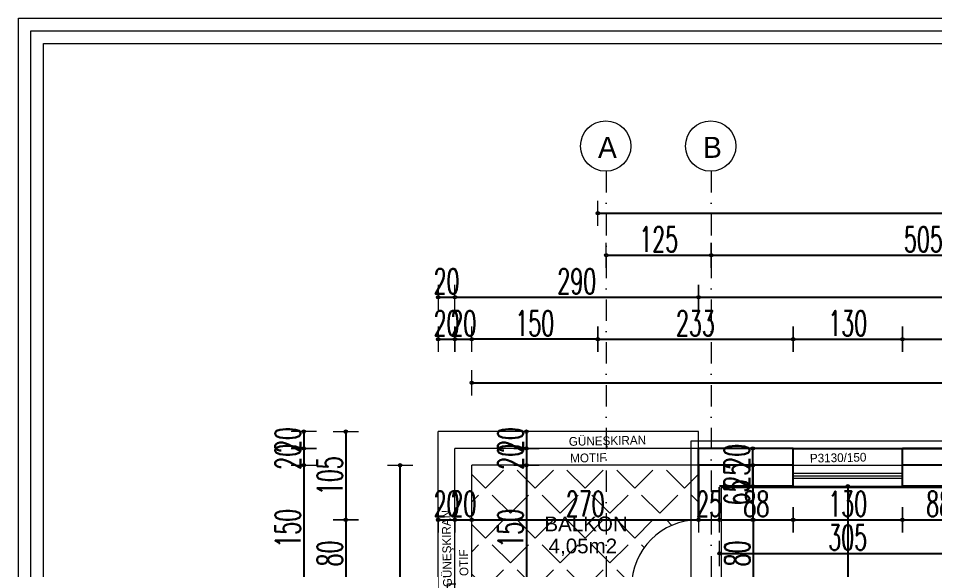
# Model space of a CAD drawing. Header units: millimetres. Extents: x -16104 to 67872, y -88009 to 12107.
# Drawn here: x 24713 to 25803, y -5609 to -4952 of the extents above; entities that cross this region are included whole.
import ezdxf

# ---------------------------------------------------------------- set-up
doc = ezdxf.new("R2010")
doc.units = ezdxf.units.MM
doc.linetypes.add('ACAD_ISO07W100', pattern=[3, 0, -3])
doc.linetypes.add('DASHDOTX2', pattern=[50.8, 25.4, -12.7, 0, -12.7])
doc.layers.get('0').update_dxf_attribs({"color": 241})
for name, color, linetype, lineweight in [('AKS', 1, 'ACAD_ISO07W100', 5), ('akslar', 144, 'Continuous', 20), ('balkon', 6, 'Continuous', 5), ('c05', 32, 'Continuous', 13), ('duvar', 123, 'Continuous', 25), ('emsal&kolon', 1, 'Continuous', 5), ('kapı', 3, 'Continuous', 5), ('OLCU', 54, 'Continuous', 13), ('pencere', 5, 'Continuous', 5), ('POZ', 36, 'Continuous', 18), ('SıVA', 40, 'Continuous', 9), ('ÖLÇÜ', 252, 'Continuous', 20)]:
    doc.layers.add(name, color=color, linetype=linetype, lineweight=lineweight)
doc.styles.add('DIM', font='Txttw.shx', dxfattribs={"width": 0.6})
doc.styles.add('M2', font='stylu.ttf', dxfattribs={"height": 10})
doc.dimstyles.new('50', dxfattribs={"dimscale": 0, "dimtxt": 30, "dimasz": 1, "dimexe": 0, "dimexo": 2, "dimgap": 4, "dimtad": 1, "dimdec": 0, "dimzin": 0, "dimdsep": 46, "dimtxsty": 'DIM', "dimblk1": 'DOT', "dimblk2": 'DOT', "dimsah": 1, "dimcen": 1.5, "dimdle": 3, "dimse1": 1, "dimse2": 1, "dimclrd": 256, "dimclre": 9, "dimclrt": 256, "dimadec": 0, "dimazin": 0, "dimtfac": 0.24, "dimtdec": 0, "dimtix": 1, "dimtmove": 2, "dimatfit": 3, "dimldrblk": 'DOT', "dimfxl": 0, "dimtolj": 1, "dimtzin": 15, "dimarcsym": 0})

# ---------------------------------------------------------------- blocks, each defined once
blk = doc.blocks.new('DOT')
for p, q in [((0, 15), (0, -15)), ((-2, 0), (0, 0)), ((2, 0), (0, 0))]:
    blk.add_line(p, q)
blk.add_circle((0, 0), 2)
blk = doc.blocks.new('*D7255')
at = {"layer": 'Defpoints', "color": 0, "transparency": 16777216}
for p in [(25212.4, -5549.6), (25232.4, -5549.6), (25232.4, -5549.6)]:
    blk.add_point(p, dxfattribs=at)
at = {"layer": 'OLCU', "lineweight": -2, "transparency": 16777216}
for p, q in [((25211.4, -5549.6), (25210.4, -5549.6)), ((25212.4, -5549.6), (25232.4, -5549.6)), ((25233.4, -5549.6), (25234.4, -5549.6))]:
    blk.add_line(p, q, dxfattribs=at)
blk.add_blockref('DOT', (25212.4, -5549.6), dxfattribs=at)
at = {"layer": 'OLCU', "lineweight": -2, "transparency": 16777216, "rotation": 180}
blk.add_blockref('DOT', (25232.4, -5549.6), dxfattribs=at)
at = {"layer": 'OLCU', "transparency": 16777216, "insert": (25222.4, -5530.6), "char_height": 30, "attachment_point": 5, "style": 'DIM'}
blk.add_mtext('\\A1;20', dxfattribs=at)
blk = doc.blocks.new('*D7566')
at = {"layer": 'Defpoints', "color": 0, "transparency": 16777216}
for p in [(25232.4, -5549.6), (25252.4, -5549.6), (25252.4, -5549.6)]:
    blk.add_point(p, dxfattribs=at)
at = {"layer": 'OLCU', "lineweight": -2, "transparency": 16777216}
for p, q in [((25231.4, -5549.6), (25230.4, -5549.6)), ((25232.4, -5549.6), (25252.4, -5549.6)), ((25253.4, -5549.6), (25254.4, -5549.6))]:
    blk.add_line(p, q, dxfattribs=at)
blk.add_blockref('DOT', (25232.4, -5549.6), dxfattribs=at)
at = {"layer": 'OLCU', "lineweight": -2, "transparency": 16777216, "rotation": 180}
blk.add_blockref('DOT', (25252.4, -5549.6), dxfattribs=at)
at = {"layer": 'OLCU', "transparency": 16777216, "insert": (25242.4, -5530.6), "char_height": 30, "attachment_point": 5, "style": 'DIM'}
blk.add_mtext('\\A1;20', dxfattribs=at)
blk = doc.blocks.new('*D7567')
at = {"layer": 'Defpoints', "color": 0, "transparency": 16777216}
for p in [(25252.4, -5549.6), (25522.4, -5549.6), (25522.4, -5549.6)]:
    blk.add_point(p, dxfattribs=at)
at = {"layer": 'OLCU', "lineweight": -2, "transparency": 16777216}
blk.add_line((25253.4, -5549.6), (25521.4, -5549.6), dxfattribs=at)
at = {"layer": 'OLCU', "lineweight": -2, "transparency": 16777216, "rotation": 180}
blk.add_blockref('DOT', (25252.4, -5549.6), dxfattribs=at)
at = {"layer": 'OLCU', "lineweight": -2, "transparency": 16777216}
blk.add_blockref('DOT', (25522.4, -5549.6), dxfattribs=at)
at = {"layer": 'OLCU', "transparency": 16777216, "insert": (25387.4, -5530.6), "char_height": 30, "attachment_point": 5, "style": 'DIM'}
blk.add_mtext('\\A1;270', dxfattribs=at)
blk = doc.blocks.new('*D7568')
at = {"layer": 'Defpoints', "color": 0, "transparency": 16777216}
for p in [(25522.4, -5549.6), (25547.4, -5549.6), (25547.4, -5549.6)]:
    blk.add_point(p, dxfattribs=at)
at = {"layer": 'OLCU', "lineweight": -2, "transparency": 16777216}
for p, q in [((25521.4, -5549.6), (25520.4, -5549.6)), ((25522.4, -5549.6), (25547.4, -5549.6)), ((25548.4, -5549.6), (25549.4, -5549.6))]:
    blk.add_line(p, q, dxfattribs=at)
blk.add_blockref('DOT', (25522.4, -5549.6), dxfattribs=at)
at = {"layer": 'OLCU', "lineweight": -2, "transparency": 16777216, "rotation": 180}
blk.add_blockref('DOT', (25547.4, -5549.6), dxfattribs=at)
at = {"layer": 'OLCU', "transparency": 16777216, "insert": (25534.9, -5530.6), "char_height": 30, "attachment_point": 5, "style": 'DIM'}
blk.add_mtext('\\A1;25', dxfattribs=at)
blk = doc.blocks.new('*D7569')
at = {"layer": 'Defpoints', "color": 0, "transparency": 16777216}
for p in [(25547.4, -5509.6), (25634.9, -5509.6), (25634.9, -5549.6)]:
    blk.add_point(p, dxfattribs=at)
at = {"layer": 'OLCU', "lineweight": -2, "transparency": 16777216}
blk.add_line((25548.4, -5549.6), (25633.9, -5549.6), dxfattribs=at)
at = {"layer": 'OLCU', "lineweight": -2, "transparency": 16777216, "rotation": 180}
blk.add_blockref('DOT', (25547.4, -5549.6), dxfattribs=at)
at = {"layer": 'OLCU', "lineweight": -2, "transparency": 16777216}
blk.add_blockref('DOT', (25634.9, -5549.6), dxfattribs=at)
at = {"layer": 'OLCU', "transparency": 16777216, "insert": (25591.1, -5530.6), "char_height": 30, "attachment_point": 5, "style": 'DIM'}
blk.add_mtext('\\A1;88', dxfattribs=at)
blk = doc.blocks.new('*D7570')
at = {"layer": 'Defpoints', "color": 0, "transparency": 16777216}
for p in [(25634.9, -5509.6), (25764.9, -5509.6), (25764.9, -5549.6)]:
    blk.add_point(p, dxfattribs=at)
at = {"layer": 'OLCU', "lineweight": -2, "transparency": 16777216}
blk.add_line((25635.9, -5549.6), (25763.9, -5549.6), dxfattribs=at)
at = {"layer": 'OLCU', "lineweight": -2, "transparency": 16777216, "rotation": 180}
blk.add_blockref('DOT', (25634.9, -5549.6), dxfattribs=at)
at = {"layer": 'OLCU', "lineweight": -2, "transparency": 16777216}
blk.add_blockref('DOT', (25764.9, -5549.6), dxfattribs=at)
at = {"layer": 'OLCU', "transparency": 16777216, "insert": (25699.9, -5530.6), "char_height": 30, "attachment_point": 5, "style": 'DIM'}
blk.add_mtext('\\A1;130', dxfattribs=at)
blk = doc.blocks.new('*D7571')
at = {"layer": 'Defpoints', "color": 0, "transparency": 16777216}
for p in [(25764.9, -5509.6), (25852.4, -5509.6), (25852.4, -5549.6)]:
    blk.add_point(p, dxfattribs=at)
at = {"layer": 'OLCU', "lineweight": -2, "transparency": 16777216}
blk.add_line((25765.9, -5549.6), (25851.4, -5549.6), dxfattribs=at)
at = {"layer": 'OLCU', "lineweight": -2, "transparency": 16777216, "rotation": 180}
blk.add_blockref('DOT', (25764.9, -5549.6), dxfattribs=at)
at = {"layer": 'OLCU', "lineweight": -2, "transparency": 16777216}
blk.add_blockref('DOT', (25852.4, -5549.6), dxfattribs=at)
at = {"layer": 'OLCU', "transparency": 16777216, "insert": (25808.6, -5530.6), "char_height": 30, "attachment_point": 5, "style": 'DIM'}
blk.add_mtext('\\A1;88', dxfattribs=at)
blk = doc.blocks.new('*D7260')
at = {"layer": 'Defpoints', "color": 0, "transparency": 16777216}
for p in [(25547.4, -5564.6), (25852.4, -5564.6), (25852.4, -5589.6)]:
    blk.add_point(p, dxfattribs=at)
at = {"layer": 'OLCU', "lineweight": -2, "transparency": 16777216}
blk.add_line((25548.4, -5589.6), (25851.4, -5589.6), dxfattribs=at)
at = {"layer": 'OLCU', "lineweight": -2, "transparency": 16777216, "rotation": 180}
blk.add_blockref('DOT', (25547.4, -5589.6), dxfattribs=at)
at = {"layer": 'OLCU', "lineweight": -2, "transparency": 16777216}
blk.add_blockref('DOT', (25852.4, -5589.6), dxfattribs=at)
at = {"layer": 'OLCU', "transparency": 16777216, "insert": (25699.9, -5570.6), "char_height": 30, "attachment_point": 5, "style": 'DIM'}
blk.add_mtext('\\A1;305', dxfattribs=at)
blk = doc.blocks.new('*D7266')
at = {"layer": 'Defpoints', "color": 0, "transparency": 16777216}
for p in [(25317.4, -5444.6), (25317.4, -5464.6), (25317.4, -5464.6)]:
    blk.add_point(p, dxfattribs=at)
at = {"layer": 'OLCU', "lineweight": -2, "transparency": 16777216}
for p, q in [((25317.4, -5443.6), (25317.4, -5442.6)), ((25317.4, -5444.6), (25317.4, -5464.6)), ((25317.4, -5465.6), (25317.4, -5466.6))]:
    blk.add_line(p, q, dxfattribs=at)
for p, rotation in [((25317.4, -5444.6), 270), ((25317.4, -5464.6), 90)]:
    blk.add_blockref('DOT', p, dxfattribs=dict(at, rotation=rotation))
at = {"layer": 'OLCU', "transparency": 16777216, "insert": (25298.4, -5454.6), "char_height": 30, "attachment_point": 5, "rotation": 90, "style": 'DIM'}
blk.add_mtext('\\A1;20', dxfattribs=at)
blk = doc.blocks.new('*D7577')
at = {"layer": 'Defpoints', "color": 0, "transparency": 16777216}
for p in [(25317.4, -5464.6), (25317.4, -5484.6), (25317.4, -5484.6)]:
    blk.add_point(p, dxfattribs=at)
at = {"layer": 'OLCU', "lineweight": -2, "transparency": 16777216}
for p, q in [((25317.4, -5463.6), (25317.4, -5462.6)), ((25317.4, -5464.6), (25317.4, -5484.6)), ((25317.4, -5485.6), (25317.4, -5486.6))]:
    blk.add_line(p, q, dxfattribs=at)
for p, rotation in [((25317.4, -5464.6), 270), ((25317.4, -5484.6), 90)]:
    blk.add_blockref('DOT', p, dxfattribs=dict(at, rotation=rotation))
at = {"layer": 'OLCU', "transparency": 16777216, "insert": (25298.4, -5474.6), "char_height": 30, "attachment_point": 5, "rotation": 90, "style": 'DIM'}
blk.add_mtext('\\A1;20', dxfattribs=at)
blk = doc.blocks.new('*D7578')
at = {"layer": 'Defpoints', "color": 0, "transparency": 16777216}
for p in [(25317.4, -5484.6), (25317.4, -5634.6), (25317.4, -5634.6)]:
    blk.add_point(p, dxfattribs=at)
at = {"layer": 'OLCU', "lineweight": -2, "transparency": 16777216}
blk.add_line((25317.4, -5485.6), (25317.4, -5633.6), dxfattribs=at)
for p, rotation in [((25317.4, -5484.6), 90), ((25317.4, -5634.6), 270)]:
    blk.add_blockref('DOT', p, dxfattribs=dict(at, rotation=rotation))
at = {"layer": 'OLCU', "transparency": 16777216, "insert": (25298.4, -5559.6), "char_height": 30, "attachment_point": 5, "rotation": 90, "style": 'DIM'}
blk.add_mtext('\\A1;150', dxfattribs=at)
blk = doc.blocks.new('*D7274')
at = {"layer": 'Defpoints', "color": 0, "transparency": 16777216}
for p in [(25555.7, -5484.6), (25586.9, -5484.6), (25555.7, -5509.6)]:
    blk.add_point(p, dxfattribs=at)
at = {"layer": 'OLCU', "lineweight": -2, "transparency": 16777216}
for p, q in [((25586.9, -5483.6), (25586.9, -5482.6)), ((25586.9, -5509.6), (25586.9, -5484.6)), ((25586.9, -5510.6), (25586.9, -5511.6))]:
    blk.add_line(p, q, dxfattribs=at)
for p, rotation in [((25586.9, -5484.6), 270), ((25586.9, -5509.6), 90)]:
    blk.add_blockref('DOT', p, dxfattribs=dict(at, rotation=rotation))
at = {"layer": 'OLCU', "transparency": 16777216, "insert": (25567.9, -5497.1), "char_height": 30, "attachment_point": 5, "rotation": 90, "style": 'DIM'}
blk.add_mtext('\\A1;25', dxfattribs=at)
blk = doc.blocks.new('*D7275')
at = {"layer": 'Defpoints', "color": 0, "transparency": 16777216}
for p in [(25586.9, -5464.6), (25586.9, -5464.6), (25586.9, -5484.6)]:
    blk.add_point(p, dxfattribs=at)
at = {"layer": 'OLCU', "lineweight": -2, "transparency": 16777216}
for p, q in [((25586.9, -5463.6), (25586.9, -5462.6)), ((25586.9, -5484.6), (25586.9, -5464.6)), ((25586.9, -5485.6), (25586.9, -5486.6))]:
    blk.add_line(p, q, dxfattribs=at)
for p, rotation in [((25586.9, -5464.6), 270), ((25586.9, -5484.6), 90)]:
    blk.add_blockref('DOT', p, dxfattribs=dict(at, rotation=rotation))
at = {"layer": 'OLCU', "transparency": 16777216, "insert": (25567.9, -5474.6), "char_height": 30, "attachment_point": 5, "rotation": 90, "style": 'DIM'}
blk.add_mtext('\\A1;20', dxfattribs=at)
blk = doc.blocks.new('*D7276')
at = {"layer": 'Defpoints', "color": 0, "transparency": 16777216}
for p in [(25530.7, -5484.6), (25530.7, -5549.6), (25586.8, -5549.6)]:
    blk.add_point(p, dxfattribs=at)
at = {"layer": 'OLCU', "lineweight": -2, "transparency": 16777216}
blk.add_line((25586.8, -5485.6), (25586.8, -5548.6), dxfattribs=at)
for p, rotation in [((25586.8, -5484.6), 90), ((25586.8, -5549.6), 270)]:
    blk.add_blockref('DOT', p, dxfattribs=dict(at, rotation=rotation))
at = {"layer": 'OLCU', "transparency": 16777216, "insert": (25567.8, -5517.1), "char_height": 30, "attachment_point": 5, "rotation": 90, "style": 'DIM'}
blk.add_mtext('\\A1;65', dxfattribs=at)
blk = doc.blocks.new('*D7277')
at = {"layer": 'Defpoints', "color": 0, "transparency": 16777216}
for p in [(25530.7, -5549.6), (25530.7, -5629.6), (25587.4, -5629.6)]:
    blk.add_point(p, dxfattribs=at)
at = {"layer": 'OLCU', "lineweight": -2, "transparency": 16777216}
blk.add_line((25587.4, -5550.6), (25587.4, -5628.6), dxfattribs=at)
for p, rotation in [((25587.4, -5549.6), 90), ((25587.4, -5629.6), 270)]:
    blk.add_blockref('DOT', p, dxfattribs=dict(at, rotation=rotation))
at = {"layer": 'OLCU', "transparency": 16777216, "insert": (25568.4, -5589.6), "char_height": 30, "attachment_point": 5, "rotation": 90, "style": 'DIM'}
blk.add_mtext('\\A1;80', dxfattribs=at)
blk = doc.blocks.new('*D7589')
at = {"layer": 'Defpoints', "color": 0, "transparency": 16777216}
for p in [(25699.9, -5509.6), (25699.9, -5909.9), (25699.9, -5909.9)]:
    blk.add_point(p, dxfattribs=at)
at = {"layer": 'OLCU', "lineweight": -2, "transparency": 16777216}
blk.add_line((25699.9, -5510.6), (25699.9, -5908.9), dxfattribs=at)
for p, rotation in [((25699.9, -5509.6), 90), ((25699.9, -5909.9), 270)]:
    blk.add_blockref('DOT', p, dxfattribs=dict(at, rotation=rotation))
at = {"layer": 'OLCU', "transparency": 16777216, "insert": (25680.9, -5709.7), "char_height": 30, "attachment_point": 5, "rotation": 90, "style": 'DIM'}
blk.add_mtext('\\A1;400', dxfattribs=at)
blk = doc.blocks.new('*D7410')
at = {"layer": 'Defpoints', "color": 0, "transparency": 16777216}
for p in [(25634.9, -5334.6), (25402.4, -5384.6), (25634.9, -5384.6)]:
    blk.add_point(p, dxfattribs=at)
at = {"layer": 'OLCU', "lineweight": -2, "transparency": 16777216}
blk.add_line((25403.4, -5334.6), (25633.9, -5334.6), dxfattribs=at)
at = {"layer": 'OLCU', "lineweight": -2, "transparency": 16777216, "rotation": 180}
blk.add_blockref('DOT', (25402.4, -5334.6), dxfattribs=at)
at = {"layer": 'OLCU', "lineweight": -2, "transparency": 16777216}
blk.add_blockref('DOT', (25634.9, -5334.6), dxfattribs=at)
at = {"layer": 'OLCU', "transparency": 16777216, "insert": (25518.6, -5315.6), "char_height": 30, "attachment_point": 5, "style": 'DIM'}
blk.add_mtext('\\A1;233', dxfattribs=at)
blk = doc.blocks.new('*D7411')
at = {"layer": 'Defpoints', "color": 0, "transparency": 16777216}
for p in [(25764.9, -5334.6), (25634.9, -5384.6), (25764.9, -5384.6)]:
    blk.add_point(p, dxfattribs=at)
at = {"layer": 'OLCU', "lineweight": -2, "transparency": 16777216}
blk.add_line((25635.9, -5334.6), (25763.9, -5334.6), dxfattribs=at)
at = {"layer": 'OLCU', "lineweight": -2, "transparency": 16777216, "rotation": 180}
blk.add_blockref('DOT', (25634.9, -5334.6), dxfattribs=at)
at = {"layer": 'OLCU', "lineweight": -2, "transparency": 16777216}
blk.add_blockref('DOT', (25764.9, -5334.6), dxfattribs=at)
at = {"layer": 'OLCU', "transparency": 16777216, "insert": (25699.9, -5315.6), "char_height": 30, "attachment_point": 5, "style": 'DIM'}
blk.add_mtext('\\A1;130', dxfattribs=at)
blk = doc.blocks.new('*D7412')
at = {"layer": 'Defpoints', "color": 0, "transparency": 16777216}
for p in [(26199.9, -5334.6), (25764.9, -5384.6), (26199.9, -5384.6)]:
    blk.add_point(p, dxfattribs=at)
at = {"layer": 'OLCU', "lineweight": -2, "transparency": 16777216}
blk.add_line((25765.9, -5334.6), (26198.9, -5334.6), dxfattribs=at)
at = {"layer": 'OLCU', "lineweight": -2, "transparency": 16777216, "rotation": 180}
blk.add_blockref('DOT', (25764.9, -5334.6), dxfattribs=at)
at = {"layer": 'OLCU', "lineweight": -2, "transparency": 16777216}
blk.add_blockref('DOT', (26199.9, -5334.6), dxfattribs=at)
at = {"layer": 'OLCU', "transparency": 16777216, "insert": (25982.4, -5315.6), "char_height": 30, "attachment_point": 5, "style": 'DIM'}
blk.add_mtext('\\A1;435', dxfattribs=at)
blk = doc.blocks.new('*D7419')
at = {"layer": 'Defpoints', "color": 0, "transparency": 16777216}
for p in [(25522.4, -5284.6), (27332.4, -5284.6), (27332.4, -5319.6)]:
    blk.add_point(p, dxfattribs=at)
at = {"layer": 'OLCU', "lineweight": -2, "transparency": 16777216}
blk.add_line((25523.4, -5284.6), (27331.4, -5284.6), dxfattribs=at)
at = {"layer": 'OLCU', "lineweight": -2, "transparency": 16777216, "rotation": 180}
blk.add_blockref('DOT', (25522.4, -5284.6), dxfattribs=at)
at = {"layer": 'OLCU', "lineweight": -2, "transparency": 16777216}
blk.add_blockref('DOT', (27332.4, -5284.6), dxfattribs=at)
at = {"layer": 'OLCU', "transparency": 16777216, "insert": (26427.4, -5265.6), "char_height": 30, "attachment_point": 5, "style": 'DIM'}
blk.add_mtext('\\A1;1810', dxfattribs=at)
blk = doc.blocks.new('*D7420')
at = {"layer": 'Defpoints', "color": 0, "transparency": 16777216}
for p in [(25402.4, -5269.6), (25412.4, -6281.8), (25412.4, -6316.8)]:
    blk.add_point(p, dxfattribs=at)
at = {"layer": 'OLCU', "lineweight": -2, "transparency": 16777216}
for p, q in [((25401.4, -6281.8), (25400.4, -6281.8)), ((25402.4, -6281.8), (25412.4, -6281.8)), ((25413.4, -6281.8), (25414.4, -6281.8))]:
    blk.add_line(p, q, dxfattribs=at)
blk.add_blockref('DOT', (25402.4, -6281.8), dxfattribs=at)
at = {"layer": 'OLCU', "lineweight": -2, "transparency": 16777216, "rotation": 180}
blk.add_blockref('DOT', (25412.4, -6281.8), dxfattribs=at)
at = {"layer": 'OLCU', "transparency": 16777216, "insert": (25407.4, -6262.8), "char_height": 30, "attachment_point": 5, "style": 'DIM'}
blk.add_mtext('\\A1;10', dxfattribs=at)
blk = doc.blocks.new('*D7421')
at = {"layer": 'Defpoints', "color": 0, "transparency": 16777216}
for p in [(25412.4, -5234.6), (25537.4, -5234.6), (25537.4, -5234.6)]:
    blk.add_point(p, dxfattribs=at)
at = {"layer": 'OLCU', "lineweight": -2, "transparency": 16777216}
blk.add_line((25413.4, -5234.6), (25536.4, -5234.6), dxfattribs=at)
at = {"layer": 'OLCU', "lineweight": -2, "transparency": 16777216, "rotation": 180}
blk.add_blockref('DOT', (25412.4, -5234.6), dxfattribs=at)
at = {"layer": 'OLCU', "lineweight": -2, "transparency": 16777216}
blk.add_blockref('DOT', (25537.4, -5234.6), dxfattribs=at)
at = {"layer": 'OLCU', "transparency": 16777216, "insert": (25474.9, -5215.6), "char_height": 30, "attachment_point": 5, "style": 'DIM'}
blk.add_mtext('\\A1;125', dxfattribs=at)
blk = doc.blocks.new('*D7422')
at = {"layer": 'Defpoints', "color": 0, "transparency": 16777216}
for p in [(25537.4, -5234.6), (26042.3, -5234.6), (26042.3, -6281.8)]:
    blk.add_point(p, dxfattribs=at)
at = {"layer": 'OLCU', "lineweight": -2, "transparency": 16777216}
blk.add_line((25538.4, -5234.6), (26041.3, -5234.6), dxfattribs=at)
at = {"layer": 'OLCU', "lineweight": -2, "transparency": 16777216, "rotation": 180}
blk.add_blockref('DOT', (25537.4, -5234.6), dxfattribs=at)
at = {"layer": 'OLCU', "lineweight": -2, "transparency": 16777216}
blk.add_blockref('DOT', (26042.3, -5234.6), dxfattribs=at)
at = {"layer": 'OLCU', "transparency": 16777216, "insert": (25789.9, -5215.6), "char_height": 30, "attachment_point": 5, "style": 'DIM'}
blk.add_mtext('\\A1;505', dxfattribs=at)
blk = doc.blocks.new('*D7429')
at = {"layer": 'Defpoints', "color": 0, "transparency": 16777216}
for p in [(27452.4, -5184.6), (25402.4, -5219.6), (27452.4, -5219.6)]:
    blk.add_point(p, dxfattribs=at)
at = {"layer": 'OLCU', "lineweight": -2, "transparency": 16777216}
blk.add_line((25403.4, -5184.6), (27451.4, -5184.6), dxfattribs=at)
at = {"layer": 'OLCU', "lineweight": -2, "transparency": 16777216, "rotation": 180}
blk.add_blockref('DOT', (25402.4, -5184.6), dxfattribs=at)
at = {"layer": 'OLCU', "lineweight": -2, "transparency": 16777216}
blk.add_blockref('DOT', (27452.4, -5184.6), dxfattribs=at)
at = {"layer": 'OLCU', "transparency": 16777216, "insert": (26427.4, -5165.6), "char_height": 30, "attachment_point": 5, "style": 'DIM'}
blk.add_mtext('\\A1;2050', dxfattribs=at)
blk = doc.blocks.new('*D7465')
at = {"layer": 'Defpoints', "color": 0, "transparency": 16777216}
for p in [(25152.4, -5444.6), (25102.4, -5549.6), (25152.4, -5549.6)]:
    blk.add_point(p, dxfattribs=at)
at = {"layer": 'OLCU', "lineweight": -2, "transparency": 16777216}
blk.add_line((25102.4, -5445.6), (25102.4, -5548.6), dxfattribs=at)
for p, rotation in [((25102.4, -5444.6), 90), ((25102.4, -5549.6), 270)]:
    blk.add_blockref('DOT', p, dxfattribs=dict(at, rotation=rotation))
at = {"layer": 'OLCU', "transparency": 16777216, "insert": (25083.4, -5497.1), "char_height": 30, "attachment_point": 5, "rotation": 90, "style": 'DIM'}
blk.add_mtext('\\A1;105', dxfattribs=at)
blk = doc.blocks.new('*D7466')
at = {"layer": 'Defpoints', "color": 0, "transparency": 16777216}
for p in [(25152.4, -5549.6), (25102.4, -5629.6), (25152.4, -5629.6)]:
    blk.add_point(p, dxfattribs=at)
at = {"layer": 'OLCU', "lineweight": -2, "transparency": 16777216}
blk.add_line((25102.4, -5550.6), (25102.4, -5628.6), dxfattribs=at)
for p, rotation in [((25102.4, -5549.6), 90), ((25102.4, -5629.6), 270)]:
    blk.add_blockref('DOT', p, dxfattribs=dict(at, rotation=rotation))
at = {"layer": 'OLCU', "transparency": 16777216, "insert": (25083.4, -5589.6), "char_height": 30, "attachment_point": 5, "rotation": 90, "style": 'DIM'}
blk.add_mtext('\\A1;80', dxfattribs=at)
blk = doc.blocks.new('*D7475')
at = {"layer": 'Defpoints', "color": 0, "transparency": 16777216}
for p in [(25152.4, -5484.6), (25052.4, -5634.6), (25152.4, -5634.6)]:
    blk.add_point(p, dxfattribs=at)
at = {"layer": 'OLCU', "lineweight": -2, "transparency": 16777216}
blk.add_line((25052.4, -5485.6), (25052.4, -5633.6), dxfattribs=at)
for p, rotation in [((25052.4, -5484.6), 90), ((25052.4, -5634.6), 270)]:
    blk.add_blockref('DOT', p, dxfattribs=dict(at, rotation=rotation))
at = {"layer": 'OLCU', "transparency": 16777216, "insert": (25033.4, -5559.6), "char_height": 30, "attachment_point": 5, "rotation": 90, "style": 'DIM'}
blk.add_mtext('\\A1;150', dxfattribs=at)
blk = doc.blocks.new('*D7476')
at = {"layer": 'Defpoints', "color": 0, "transparency": 16777216}
for p in [(25152.4, -5444.6), (25052.4, -5464.6), (25152.4, -5464.6)]:
    blk.add_point(p, dxfattribs=at)
at = {"layer": 'OLCU', "lineweight": -2, "transparency": 16777216}
for p, q in [((25052.4, -5443.6), (25052.4, -5442.6)), ((25052.4, -5444.6), (25052.4, -5464.6)), ((25052.4, -5465.6), (25052.4, -5466.6))]:
    blk.add_line(p, q, dxfattribs=at)
for p, rotation in [((25052.4, -5444.6), 270), ((25052.4, -5464.6), 90)]:
    blk.add_blockref('DOT', p, dxfattribs=dict(at, rotation=rotation))
at = {"layer": 'OLCU', "transparency": 16777216, "insert": (25033.4, -5454.6), "char_height": 30, "attachment_point": 5, "rotation": 90, "style": 'DIM'}
blk.add_mtext('\\A1;20', dxfattribs=at)
blk = doc.blocks.new('*D7486')
at = {"layer": 'Defpoints', "color": 0, "transparency": 16777216}
for p in [(25232.4, -5284.6), (25212.4, -5384.6), (25232.4, -5384.6)]:
    blk.add_point(p, dxfattribs=at)
at = {"layer": 'OLCU', "lineweight": -2, "transparency": 16777216}
for p, q in [((25211.4, -5284.6), (25210.4, -5284.6)), ((25212.4, -5284.6), (25232.4, -5284.6)), ((25233.4, -5284.6), (25234.4, -5284.6))]:
    blk.add_line(p, q, dxfattribs=at)
blk.add_blockref('DOT', (25212.4, -5284.6), dxfattribs=at)
at = {"layer": 'OLCU', "lineweight": -2, "transparency": 16777216, "rotation": 180}
blk.add_blockref('DOT', (25232.4, -5284.6), dxfattribs=at)
at = {"layer": 'OLCU', "transparency": 16777216, "insert": (25222.4, -5265.6), "char_height": 30, "attachment_point": 5, "style": 'DIM'}
blk.add_mtext('\\A1;20', dxfattribs=at)
blk = doc.blocks.new('*D7487')
at = {"layer": 'Defpoints', "color": 0, "transparency": 16777216}
for p in [(25522.4, -5284.6), (25232.4, -5384.6), (25522.4, -5384.6)]:
    blk.add_point(p, dxfattribs=at)
at = {"layer": 'OLCU', "lineweight": -2, "transparency": 16777216}
blk.add_line((25233.4, -5284.6), (25521.4, -5284.6), dxfattribs=at)
at = {"layer": 'OLCU', "lineweight": -2, "transparency": 16777216, "rotation": 180}
blk.add_blockref('DOT', (25232.4, -5284.6), dxfattribs=at)
at = {"layer": 'OLCU', "lineweight": -2, "transparency": 16777216}
blk.add_blockref('DOT', (25522.4, -5284.6), dxfattribs=at)
at = {"layer": 'OLCU', "transparency": 16777216, "insert": (25377.4, -5265.6), "char_height": 30, "attachment_point": 5, "style": 'DIM'}
blk.add_mtext('\\A1;290', dxfattribs=at)
blk = doc.blocks.new('*D7517')
at = {"layer": 'Defpoints', "color": 0, "transparency": 16777216}
for p in [(25252.4, -5386.4), (27602.4, -5386.4), (27602.4, -5386.4)]:
    blk.add_point(p, dxfattribs=at)
at = {"layer": 'OLCU', "lineweight": -2, "transparency": 16777216}
blk.add_line((25253.4, -5386.4), (27601.4, -5386.4), dxfattribs=at)
at = {"layer": 'OLCU', "lineweight": -2, "transparency": 16777216, "rotation": 180}
blk.add_blockref('DOT', (25252.4, -5386.4), dxfattribs=at)
at = {"layer": 'OLCU', "lineweight": -2, "transparency": 16777216}
blk.add_blockref('DOT', (27602.4, -5386.4), dxfattribs=at)
at = {"layer": 'OLCU', "transparency": 16777216, "insert": (26427.4, -5367.4), "char_height": 30, "attachment_point": 5, "style": 'DIM'}
blk.add_mtext('\\A1;2350', dxfattribs=at)
blk = doc.blocks.new('*D7519')
at = {"layer": 'Defpoints', "color": 0, "transparency": 16777216}
for p in [(25167.1, -5484.6), (25167.1, -5484.6), (25167.1, -7594.1)]:
    blk.add_point(p, dxfattribs=at)
at = {"layer": 'OLCU', "lineweight": -2, "transparency": 16777216}
blk.add_line((25167.1, -7593.1), (25167.1, -5485.6), dxfattribs=at)
for p, rotation in [((25167.1, -5484.6), 90), ((25167.1, -7594.1), 270)]:
    blk.add_blockref('DOT', p, dxfattribs=dict(at, rotation=rotation))
at = {"layer": 'OLCU', "transparency": 16777216, "insert": (25148.1, -6539.3), "char_height": 30, "attachment_point": 5, "rotation": 90, "style": 'DIM'}
blk.add_mtext('\\A1;2110', dxfattribs=at)
blk = doc.blocks.new('*D7521')
at = {"layer": 'Defpoints', "color": 0, "transparency": 16777216}
for p in [(25252.4, -5334.6), (25252.4, -5334.6), (25402.4, -5334.6)]:
    blk.add_point(p, dxfattribs=at)
at = {"layer": 'OLCU', "lineweight": -2, "transparency": 16777216}
blk.add_line((25401.4, -5334.6), (25253.4, -5334.6), dxfattribs=at)
at = {"layer": 'OLCU', "lineweight": -2, "transparency": 16777216, "rotation": 180}
blk.add_blockref('DOT', (25252.4, -5334.6), dxfattribs=at)
at = {"layer": 'OLCU', "lineweight": -2, "transparency": 16777216}
blk.add_blockref('DOT', (25402.4, -5334.6), dxfattribs=at)
at = {"layer": 'OLCU', "transparency": 16777216, "insert": (25327.4, -5315.6), "char_height": 30, "attachment_point": 5, "style": 'DIM'}
blk.add_mtext('\\A1;150', dxfattribs=at)
blk = doc.blocks.new('*D7522')
at = {"layer": 'Defpoints', "color": 0, "transparency": 16777216}
for p in [(25252.4, -5334.6), (25232.4, -5434.6), (25252.4, -5434.6)]:
    blk.add_point(p, dxfattribs=at)
at = {"layer": 'OLCU', "lineweight": -2, "transparency": 16777216}
for p, q in [((25231.4, -5334.6), (25230.4, -5334.6)), ((25232.4, -5334.6), (25252.4, -5334.6)), ((25253.4, -5334.6), (25254.4, -5334.6))]:
    blk.add_line(p, q, dxfattribs=at)
blk.add_blockref('DOT', (25232.4, -5334.6), dxfattribs=at)
at = {"layer": 'OLCU', "lineweight": -2, "transparency": 16777216, "rotation": 180}
blk.add_blockref('DOT', (25252.4, -5334.6), dxfattribs=at)
at = {"layer": 'OLCU', "transparency": 16777216, "insert": (25242.4, -5315.6), "char_height": 30, "attachment_point": 5, "style": 'DIM'}
blk.add_mtext('\\A1;20', dxfattribs=at)
blk = doc.blocks.new('*D7523')
at = {"layer": 'Defpoints', "color": 0, "transparency": 16777216}
for p in [(25232.4, -5334.6), (25212.4, -5434.6), (25232.4, -5434.6)]:
    blk.add_point(p, dxfattribs=at)
at = {"layer": 'OLCU', "lineweight": -2, "transparency": 16777216}
for p, q in [((25211.4, -5334.6), (25210.4, -5334.6)), ((25212.4, -5334.6), (25232.4, -5334.6)), ((25233.4, -5334.6), (25234.4, -5334.6))]:
    blk.add_line(p, q, dxfattribs=at)
blk.add_blockref('DOT', (25212.4, -5334.6), dxfattribs=at)
at = {"layer": 'OLCU', "lineweight": -2, "transparency": 16777216, "rotation": 180}
blk.add_blockref('DOT', (25232.4, -5334.6), dxfattribs=at)
at = {"layer": 'OLCU', "transparency": 16777216, "insert": (25222.4, -5315.6), "char_height": 30, "attachment_point": 5, "style": 'DIM'}
blk.add_mtext('\\A1;20', dxfattribs=at)
blk = doc.blocks.new('*D7532')
at = {"layer": 'Defpoints', "color": 0, "transparency": 16777216}
for p in [(25152.4, -5464.6), (25052.4, -5484.6), (25152.4, -5484.6)]:
    blk.add_point(p, dxfattribs=at)
at = {"layer": 'OLCU', "lineweight": -2, "transparency": 16777216}
for p, q in [((25052.4, -5463.6), (25052.4, -5462.6)), ((25052.4, -5464.6), (25052.4, -5484.6)), ((25052.4, -5485.6), (25052.4, -5486.6))]:
    blk.add_line(p, q, dxfattribs=at)
for p, rotation in [((25052.4, -5464.6), 270), ((25052.4, -5484.6), 90)]:
    blk.add_blockref('DOT', p, dxfattribs=dict(at, rotation=rotation))
at = {"layer": 'OLCU', "transparency": 16777216, "insert": (25033.4, -5474.6), "char_height": 30, "attachment_point": 5, "rotation": 90, "style": 'DIM'}
blk.add_mtext('\\A1;20', dxfattribs=at)

msp = doc.modelspace()

# ---------------------------------------------------------------- hatches: boundary and pattern name
at = {"layer": 'ÖLÇÜ'}
h = msp.add_hatch(dxfattribs=at)
h.set_pattern_fill('ANGLE,_O', color=256, scale=6, angle=45)
h.set_pattern_definition([(45, (10806.83, 0), (-29.63485, 29.63485), [30.48, -11.43]), (135, (10806.83, 0), (-29.63485, -29.63485), [30.48, -11.43])])
h.paths.add_polyline_path([(25252.4, -5484.6), (25252.4, -5634.6), (25412.4, -5634.6), (25412.4, -5484.6)])
h.paths.add_polyline_path([(25522.4, -5484.6), (25412.4, -5484.6), (25412.4, -5634.6), (25522.4, -5634.6), (25522.4, -5629.6), (25442.4, -5629.6, -0.414214), (25522.4, -5549.6)])
h.paths.add_polyline_path([(25220.3, -5508.1), (25264.4, -5508.1), (25264.4, -5553.1), (25220.3, -5553.1)], flags=9)
h.paths.add_polyline_path([(25356.7, -5508.1), (25418, -5508.1), (25418, -5553.1), (25356.7, -5553.1)], flags=9)
h.paths.add_polyline_path([(25275.9, -5496.6), (25275.9, -5452.5), (25320.9, -5452.5), (25320.9, -5496.6)], flags=9)
h.paths.add_polyline_path([(25275.9, -5588.5), (25275.9, -5530.6), (25320.9, -5530.6), (25320.9, -5588.5)], flags=24)
h.paths.add_polyline_path([(25275.9, -5669.1), (25275.9, -5625), (25320.9, -5625), (25320.9, -5669.1)], flags=9)
h.paths.add_polyline_path([(25341.1, -5567.3), (25429.8, -5567.3), (25429.8, -5597.1), (25341.1, -5597.1)], flags=9)
h.paths.add_polyline_path([(25338.2, -5540.9), (25442.3, -5540.9), (25442.3, -5567.7), (25338.2, -5567.7)], flags=9)
h.paths.add_polyline_path([(25512.8, -5508.1), (25556.9, -5508.1), (25556.9, -5553.1), (25512.8, -5553.1)], flags=9)

# ---------------------------------------------------------------- linework, layer by layer
at = {"layer": 'AKS', "linetype": 'ByBlock'}
for centre in [(25411.8, -5104.6), (25536.8, -5104.6)]:
    msp.add_circle(centre, 30, dxfattribs=at)
at = {"layer": 'akslar', "linetype": 'DASHDOTX2'}
for p, q in [((25412.4, -5134.6), (25412.4, -7944.1)), ((25537.4, -5134.6), (25537.4, -7944.1))]:
    msp.add_line(p, q, dxfattribs=at)
at = {"layer": 'balkon'}
for p, q in [((25212.4, -5634.6), (25212.4, -5444.6)), ((25522.4, -5444.6), (25212.4, -5444.6)), ((25522.4, -5464.6), (25522.4, -5444.6)), ((25232.4, -5634.6), (25232.4, -5464.6)), ((25522.4, -5464.6), (25232.4, -5464.6)), ((25252.4, -5634.6), (25252.4, -5484.6)), ((25522.4, -5484.6), (25252.4, -5484.6))]:
    msp.add_line(p, q, dxfattribs=at)
at = {"layer": 'c05'}
for points in [[(28242.9, -8120), (28242.9, -8330.3), (24712.7, -8330.3), (24712.7, -4952.5), (28242.9, -4952.5), (28242.9, -6808.6)], [(28227.9, -8120), (28227.9, -8315.3), (24727.7, -8315.3), (24727.7, -4967.5), (28227.9, -4967.5), (28227.9, -6808.6)], [(28212.9, -8120), (28212.9, -8300.3), (24742.7, -8300.3), (24742.7, -4982.5), (28212.9, -4982.5), (28212.9, -6808.6)]]:
    msp.add_lwpolyline(points, dxfattribs=at)
at = {"layer": 'duvar'}
for p, q in [((25634.9, -5464.6), (25522.4, -5464.6)), ((25522.4, -5484.6), (25522.4, -5464.6)), ((25634.9, -5509.6), (25634.9, -5464.6)), ((25634.9, -5464.6), (27219.9, -5464.6)), ((25917.4, -5464.6), (25764.9, -5464.6)), ((25764.9, -5509.6), (25764.9, -5464.6)), ((25634.9, -5484.6), (25522.4, -5484.6)), ((25522.4, -5549.6), (25522.4, -5484.6)), ((25522.4, -5484.6), (25522.4, -5549.6)), ((25917.4, -5484.6), (25764.9, -5484.6)), ((25634.9, -5509.6), (25547.4, -5509.6)), ((25547.4, -5549.6), (25547.4, -5510.6)), ((25547.4, -5549.6), (25547.4, -5510.6)), ((25852.4, -5509.6), (25764.9, -5509.6)), ((25522.4, -5549.6), (25547.4, -5549.6))]:
    msp.add_line(p, q, dxfattribs=at)
at = {"layer": 'kapı'}
msp.add_arc((25522.4, -5629.6), 80, 90, 180, dxfattribs=at)
at = {"layer": 'pencere'}
for p, q in [((25634.9, -5484.6), (25764.9, -5484.6)), ((25634.9, -5494.1), (25764.9, -5494.1)), ((25634.9, -5497.1), (25764.9, -5497.1)), ((25634.9, -5500.1), (25764.9, -5500.1)), ((25634.9, -5509.6), (25764.9, -5509.6))]:
    msp.add_line(p, q, dxfattribs=at)
at = {"layer": 'SıVA'}
for points in [[(26992.4, -6842.6), (26992.4, -7357.1), (26857.4, -7357.1), (26857.4, -7617.1), (26075.4, -7617.1), (26075.4, -7447.1), (25855.4, -7447.1), (25855.4, -6592.6), (25393.4, -6592.6), (25393.4, -6077.9), (25223.4, -6077.9), (25223.4, -5625.6), (25513.4, -5625.6), (25513.4, -5455.6), (27335.4, -5455.6), (27335.4, -5625.6), (27625.4, -5625.6), (27625.4, -6077.9), (27455.4, -6077.9), (27455.4, -6572.6), (27295.4, -6572.6), (27295.4, -6842.6)], [(25850.4, -5511.6), (25549.4, -5511.6), (25549.4, -5629.6), (25549.4, -5907.9), (25757.4, -5907.9), (25850.4, -5907.9)]]:
    msp.add_lwpolyline(points, close=True, dxfattribs=at)

# ---------------------------------------------------------------- texts
at = {"layer": 'AKS', "char_height": 25, "width": 35.659, "attachment_point": 1}
for s, insert in [('A', (25402.7, -5093.6)), ('B', (25527.7, -5093.6))]:
    msp.add_mtext(s, dxfattribs=dict(at, insert=insert))
at = {"layer": 'emsal&kolon', "char_height": 17.5, "width": 1076.841, "attachment_point": 9}
for s, insert in [('{\\fArial|b0|i0|c162|p34;BALKON}', (25438, -5563.4)), ('{\\fArial|b0|i0|c162|p34;4,05m2}', (25425.4, -5592.7))]:
    msp.add_mtext(s, dxfattribs=dict(at, insert=insert))
at = {"layer": 'POZ', "style": 'M2', "flags": 4}
for tag, p, rotation in [('GÜNEŞKIRAN', (25368, -5461.5), 1.1392), ('MOTIF', (25369.6, -5481.4), 1.1392), ('P3130/150', (25654.9, -5481.5), 1.1392), ('GÜNEŞKIRAN', (25228.7, -5629.6), 91.1392), ('MOTIF', (25248.6, -5628), 91.1392)]:
    msp.add_attdef(tag, p, 'K1 80/210', height=10.4, rotation=rotation, dxfattribs=at)

# ---------------------------------------------------------------- dimensions: what is measured, and where the dimension line sits
at = {"layer": 'OLCU'}
for base, p1, p2, picture, middle in [((27452.4, -5184.6), (25402.4, -5219.6), (27452.4, -5219.6), '*D7429', (26427.4, -5165.6)), ((25537.4, -5234.6), (25412.4, -5234.6), (25537.4, -5234.6), '*D7421', (25474.9, -5215.6)), ((26042.3, -5234.6), (25537.4, -5234.6), (26042.3, -6281.8), '*D7422', (25789.9, -5215.6)), ((25232.4, -5284.6), (25212.4, -5384.6), (25232.4, -5384.6), '*D7486', (25222.4, -5265.6)), ((25522.4, -5284.6), (25232.4, -5384.6), (25522.4, -5384.6), '*D7487', (25377.4, -5265.6)), ((27332.4, -5284.6), (25522.4, -5284.6), (27332.4, -5319.6), '*D7419', (26427.4, -5265.6)), ((25412.4, -6281.8), (25402.4, -5269.6), (25412.4, -6316.8), '*D7420', (25407.4, -6262.8)), ((25232.4, -5334.6), (25212.4, -5434.6), (25232.4, -5434.6), '*D7523', (25222.4, -5315.6)), ((25252.4, -5334.6), (25232.4, -5434.6), (25252.4, -5434.6), '*D7522', (25242.4, -5315.6)), ((25252.4, -5334.6), (25402.4, -5334.6), (25252.4, -5334.6), '*D7521', (25327.4, -5315.6)), ((25634.8722398, -5334.5601116), (25402.3722398, -5384.5601116), (25634.8722398, -5384.5601116), '*D7410', (25518.6222398, -5315.5601116)), ((25764.9, -5334.6), (25634.9, -5384.6), (25764.9, -5384.6), '*D7411', (25699.9, -5315.6)), ((26199.9, -5334.6), (25764.9, -5384.6), (26199.9, -5384.6), '*D7412', (25982.4, -5315.6)), ((27602.4, -5386.4), (25252.4, -5386.4), (27602.4, -5386.4), '*D7517', (26427.4, -5367.4)), ((25232.4, -5549.6), (25212.4, -5549.6), (25232.4, -5549.6), '*D7255', (25222.4, -5530.6)), ((25252.4, -5549.6), (25232.4, -5549.6), (25252.4, -5549.6), '*D7566', (25242.4, -5530.6)), ((25522.4, -5549.6), (25252.4, -5549.6), (25522.4, -5549.6), '*D7567', (25387.4, -5530.6)), ((25547.4, -5549.6), (25522.4, -5549.6), (25547.4, -5549.6), '*D7568', (25534.9, -5530.6)), ((25634.8722398, -5549.5601116), (25547.3722398, -5509.5601116), (25634.8722398, -5509.5601116), '*D7569', (25591.1222398, -5530.5601116)), ((25764.9, -5549.6), (25634.9, -5509.6), (25764.9, -5509.6), '*D7570', (25699.9, -5530.6)), ((25852.3722398, -5549.5601116), (25764.8722398, -5509.5601116), (25852.3722398, -5509.5601116), '*D7571', (25808.6222398, -5530.5601116)), ((25852.4, -5589.6), (25547.4, -5564.6), (25852.4, -5564.6), '*D7260', (25699.9, -5570.6))]:
    dim = msp.add_linear_dim(base=base, p1=p1, p2=p2, dimstyle='50', override={"dimscale": 1}, dxfattribs=at)
    dim.commit()
    dim.dimension.update_dxf_attribs({"geometry": picture, "text_midpoint": middle})
for base, p1, p2, picture, middle in [((25052.4, -5464.6), (25152.4, -5444.6), (25152.4, -5464.6), '*D7476', (25033.4, -5454.6)), ((25317.4, -5464.6), (25317.4, -5444.6), (25317.4, -5464.6), '*D7266', (25298.4, -5454.6)), ((25052.4, -5484.6), (25152.4, -5464.6), (25152.4, -5484.6), '*D7532', (25033.4, -5474.6)), ((25102.4, -5549.6), (25152.4, -5444.6), (25152.4, -5549.6), '*D7465', (25083.4, -5497.1)), ((25317.4, -5484.6), (25317.4, -5464.6), (25317.4, -5484.6), '*D7577', (25298.4, -5474.6)), ((25586.9, -5464.6), (25586.9, -5484.6), (25586.9, -5464.6), '*D7275', (25567.9, -5474.6)), ((25586.9, -5484.6), (25555.7, -5509.6), (25555.7, -5484.6), '*D7274', (25567.9, -5497.1)), ((25052.4, -5634.6), (25152.4, -5484.6), (25152.4, -5634.6), '*D7475', (25033.4, -5559.6)), ((25317.4, -5634.6), (25317.4, -5484.6), (25317.4, -5634.6), '*D7578', (25298.4, -5559.6)), ((25586.8, -5549.6), (25530.7, -5484.6), (25530.7, -5549.6), '*D7276', (25567.8, -5517.1)), ((25699.9, -5909.9), (25699.9, -5509.6), (25699.9, -5909.9), '*D7589', (25680.9, -5709.7)), ((25102.4, -5629.6), (25152.4, -5549.6), (25152.4, -5629.6), '*D7466', (25083.4, -5589.6)), ((25587.4, -5629.6), (25530.7, -5549.6), (25530.7, -5629.6), '*D7277', (25568.4, -5589.6))]:
    dim = msp.add_linear_dim(base=base, p1=p1, p2=p2, angle=90, dimstyle='50', override={"dimscale": 1}, dxfattribs=at)
    dim.commit()
    dim.dimension.update_dxf_attribs({"geometry": picture, "text_midpoint": middle})
dim = msp.add_linear_dim(base=(25167.1, -5484.6), p1=(25167.1, -7594.1), p2=(25167.1, -5484.6), angle=90, text='2110', dimstyle='50', override={"dimscale": 1}, dxfattribs=at)
dim.commit()
dim.dimension.update_dxf_attribs({"geometry": '*D7519', "text_midpoint": (25148.1, -6539.3)})

doc.saveas('drawing.dxf')
